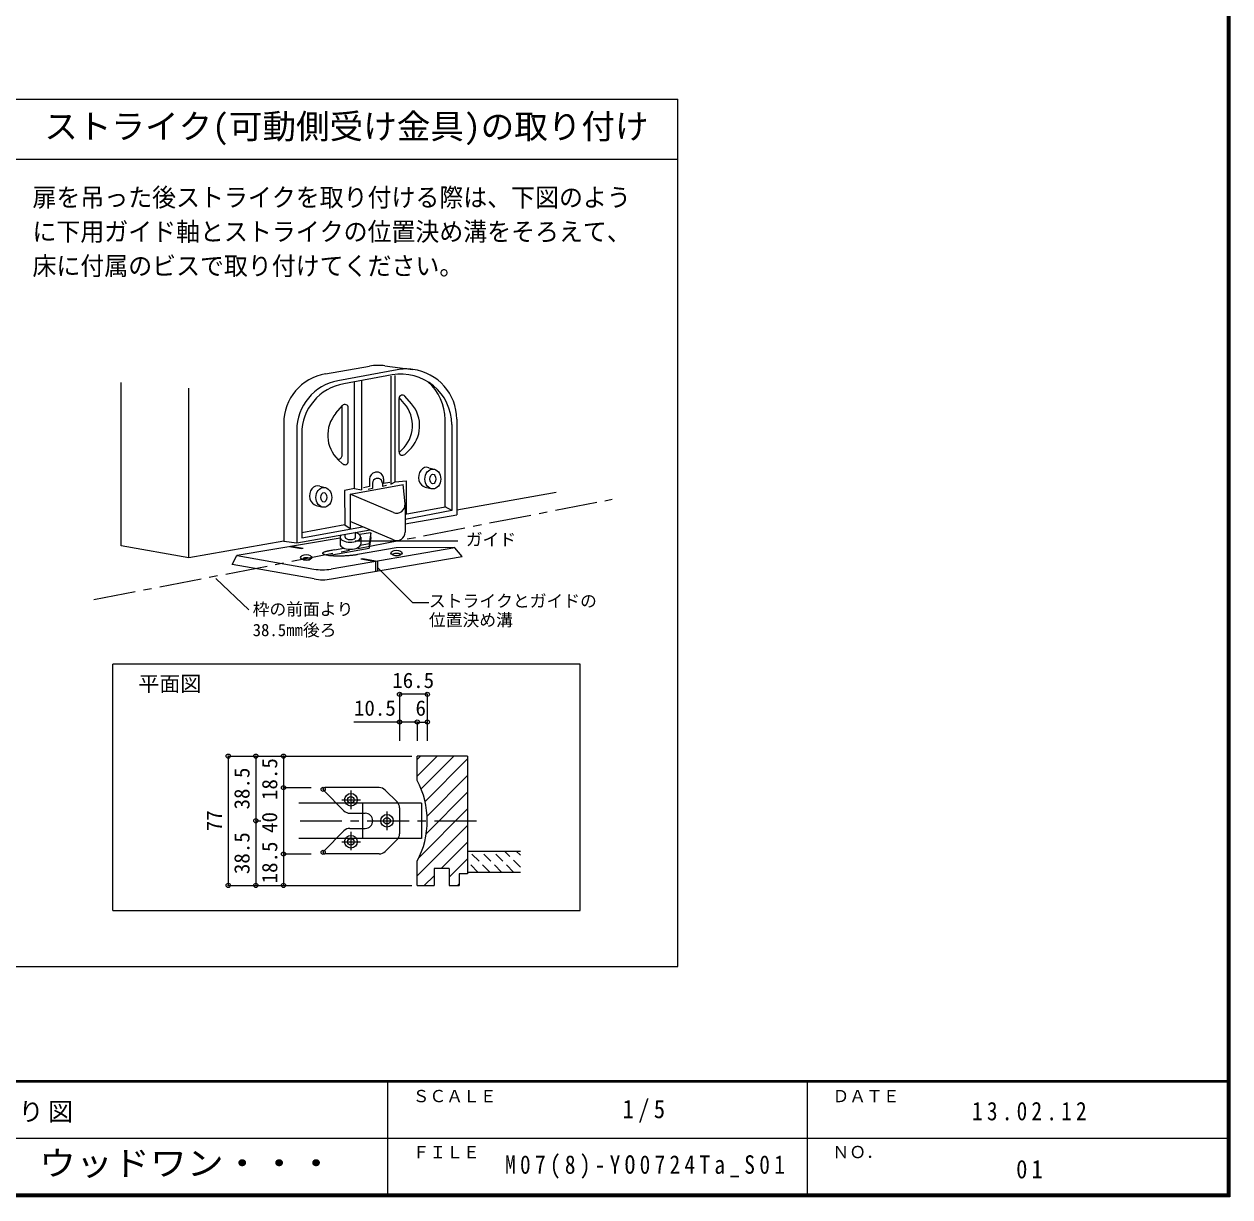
# Model space of a CAD drawing. Units: millimetres, scale not verified. Extents: x -973 to 977, y -701 to 696.
# Drawn here: x 259 to 977, y -701 to -2 of the extents above; entities that cross this region are included whole.
import ezdxf
from ezdxf.enums import TextEntityAlignment as Align

# ---------------------------------------------------------------- set-up
doc = ezdxf.new("R2010")
doc.units = ezdxf.units.MM
doc.header["$LTSCALE"] = 5
doc.header["$PDMODE"] = 32
doc.header["$PDSIZE"] = 2.5
doc.linetypes.add('CHAIN1', pattern=[8, 5, -1, 1, -1])
doc.linetypes.add('DASHED1', pattern=[1.8, 1.2, -0.6])
for name, color, linetype in [('0-4_枠', 3, 'Continuous'), ('0-C_ハッチ', 7, 'Continuous'), ('F-0_補助線', 7, 'Continuous'), ('F-1_枠', 6, 'Continuous'), ('F-A_文字', 7, 'Continuous')]:
    doc.layers.add(name, color=color, linetype=linetype)
doc.styles.add('ＭＳ ゴシック', font='')
doc.styles.get('ＭＳ ゴシック').set_extended_font_data('MS Gothic')

msp = doc.modelspace()

# ---------------------------------------------------------------- linework, layer by layer
at = {"layer": '0-4_枠'}
for p, q in [((522.69, -438.388), (492.69, -438.388)), ((492.69, -452.888), (492.69, -438.388)), ((522.69, -438.388), (522.69, -508.388)), ((492.69, -515.388), (492.69, -500.888)), ((511.69, -505.388), (502.69, -505.388)), ((502.69, -505.388), (502.69, -515.388)), ((511.69, -505.388), (511.69, -515.388)), ((522.69, -508.388), (517.69, -508.388)), ((517.69, -508.388), (517.69, -515.388)), ((492.69, -515.388), (502.69, -515.388)), ((511.69, -515.388), (517.69, -515.388))]:
    msp.add_line(p, q, dxfattribs=at)
msp.add_arc((447.69, -476.888), 51, 331.92751, 28.07249, dxfattribs=at)
at = {"layer": '0-C_ハッチ', "color": 3}
for p, q in [((-141.609, -47.122), (647.991, -47.122)), ((647.991, -563.638), (647.991, -47.122)), ((647.991, -83.122), (-141.609, -83.122)), ((-141.609, -563.638), (647.991, -563.638))]:
    msp.add_line(p, q, dxfattribs=at)
at = {"layer": '0-C_ハッチ'}
for p, q in [((438.086, -210.686), (464.274, -206.191)), ((473.5, -205.928), (490.157, -208.092)), ((480.735, -208.33), (445.473, -214.855)), ((477.767, -211.42), (449.018, -216.739)), ((459.414, -215.006), (459.494, -279.73)), ((476.927, -212.137), (476.927, -276.423)), ((479.573, -275.1), (479.573, -211.7)), ((455.304, -278.933), (455.304, -215.702)), ((444.217, -234.245), (448.146, -229.673)), ((481.877, -257.242), (481.877, -225.37)), ((484.993, -228.463), (481.932, -224.902)), ((489.323, -228.638), (485.393, -224.066)), ((447.915, -259.535), (447.915, -229.943)), ((451.663, -262.849), (451.663, -230.977)), ((413.162, -240.254), (413.162, -310.423)), ((509.269, -289.878), (509.269, -237.978)), ((513.225, -240.919), (513.225, -292.102)), ((516.193, -237.829), (516.193, -294.635)), ((420.931, -244.354), (420.931, -311.432)), ((423.899, -246.339), (423.899, -308.437)), ((483.523, -256.075), (481.908, -257.593)), ((487.853, -256.25), (485.246, -258.699)), ((445.687, -261.857), (448.293, -264.306)), ((467.858, -269.355), (467.502, -269.429)), ((499.547, -266.649), (502.784, -267.535)), ((434.622, -277.589), (437.859, -278.475)), ((455.304, -278.933), (449.387, -280.171)), ((452.695, -282.383), (484.275, -276.6)), ((455.304, -278.933), (459.494, -279.73)), ((464.322, -277.873), (460.717, -278.628)), ((466.099, -278.995), (463.575, -279.523)), ((464.322, -273.345), (464.322, -277.873)), ((466.099, -275.825), (466.099, -278.995)), ((468.574, -273.032), (468.325, -273.084)), ((471.948, -275.773), (471.948, -277.77)), ((474.471, -277.242), (471.948, -277.77)), ((472.677, -273.27), (472.677, -276.124)), ((476.283, -275.37), (472.677, -276.124)), ((476.927, -276.423), (479.573, -275.1)), ((479.573, -275.1), (486.208, -274.439)), ((485.447, -288.153), (484.275, -276.6)), ((486.208, -274.439), (486.208, -294.225)), ((497.467, -278.154), (500.703, -279.04)), ((478.532, -293.266), (452.694, -282.385)), ((452.695, -282.383), (452.695, -302.881)), ((432.542, -289.094), (435.779, -289.98)), ((485.473, -288.657), (485.473, -304.973)), ((485.473, -294.363), (509.269, -289.878)), ((513.225, -292.102), (485.473, -297.418)), ((513.225, -292.102), (509.269, -289.878)), ((449.608, -300.676), (423.899, -305.438)), ((478.532, -309.581), (452.695, -298.701)), ((485.473, -300.051), (516.193, -294.635)), ((385.429, -318.775), (446.715, -308.448)), ((420.931, -311.432), (464.63, -303.727)), ((423.899, -308.437), (460.041, -301.795)), ((446.715, -307.931), (446.715, -312.107)), ((449.777, -307.931), (449.777, -306.346)), ((455.951, -307.931), (455.951, -305.257)), ((465.078, -305.353), (458.302, -306.495)), ((459.014, -307.931), (459.014, -312.107)), ((465.078, -305.353), (464.172, -311.79)), ((465.078, -308.111), (464.172, -314.548)), ((465.078, -308.111), (465.078, -305.353)), ((413.257, -310.435), (420.931, -311.432)), ((416.646, -313.515), (423.685, -314.747)), ((417.779, -313.324), (424.742, -314.543)), ((423.685, -314.747), (424.742, -314.543)), ((439.589, -318.884), (464.172, -314.548)), ((440.272, -316.004), (440.808, -315.909)), ((440.808, -315.909), (441.394, -315.806)), ((515.094, -314.425), (441.359, -326.998)), ((441.394, -315.806), (442.031, -315.694)), ((442.031, -315.694), (442.718, -315.572)), ((442.718, -315.572), (443.455, -315.442)), ((443.456, -315.444), (448.945, -314.476)), ((480.182, -314.338), (457.159, -318.398)), ((458.889, -312.722), (464.172, -311.79)), ((464.172, -311.79), (464.172, -314.548)), ((515.077, -314.226), (480.182, -314.338)), ((519.526, -319.413), (515.147, -314.254)), ((382.499, -324.279), (385.361, -318.822)), ((385.429, -318.973), (431.143, -326.976)), ((436.44, -317.567), (436.467, -317.433)), ((436.459, -317.706), (436.44, -317.567)), ((436.524, -317.849), (436.459, -317.706)), ((436.467, -317.433), (436.539, -317.304)), ((436.651, -317.992), (436.524, -317.849)), ((436.539, -317.304), (436.657, -317.179)), ((436.857, -318.133), (436.651, -317.992)), ((436.657, -317.179), (436.821, -317.058)), ((436.821, -317.058), (437.031, -316.942)), ((437.143, -318.271), (436.857, -318.133)), ((437.031, -316.942), (437.286, -316.831)), ((437.507, -318.405), (437.143, -318.271)), ((437.286, -316.831), (437.559, -316.726)), ((437.951, -318.537), (437.507, -318.405)), ((437.559, -316.726), (437.821, -316.629)), ((437.821, -316.629), (438.073, -316.541)), ((438.473, -318.666), (437.951, -318.537)), ((438.073, -316.541), (438.314, -316.462)), ((438.314, -316.462), (438.545, -316.391)), ((439.075, -318.791), (438.473, -318.666)), ((438.545, -316.391), (438.765, -316.328)), ((438.765, -316.328), (438.974, -316.274)), ((438.974, -316.274), (439.173, -316.228)), ((439.755, -318.914), (439.075, -318.791)), ((439.173, -316.228), (439.359, -316.189)), ((439.359, -316.189), (439.531, -316.152)), ((439.531, -316.152), (439.69, -316.119)), ((439.69, -316.119), (439.834, -316.089)), ((440.482, -319.026), (439.755, -318.914)), ((439.834, -316.089), (439.965, -316.063)), ((439.965, -316.063), (440.081, -316.04)), ((440.081, -316.04), (440.183, -316.02)), ((440.183, -316.02), (440.272, -316.004)), ((441.223, -319.121), (440.482, -319.026)), ((441.978, -319.2), (441.223, -319.121)), ((441.622, -332.898), (519.526, -319.413)), ((442.747, -319.26), (441.978, -319.2)), ((443.529, -319.304), (442.747, -319.26)), ((444.326, -319.331), (443.529, -319.304)), ((445.137, -319.34), (444.326, -319.331)), ((445.961, -319.332), (445.137, -319.34)), ((446.782, -319.313), (445.961, -319.332)), ((447.581, -319.289), (446.782, -319.313)), ((448.36, -319.26), (447.581, -319.289)), ((449.117, -319.226), (448.36, -319.26)), ((449.852, -319.187), (449.117, -319.226)), ((450.566, -319.143), (449.852, -319.187)), ((451.259, -319.094), (450.566, -319.143)), ((451.931, -319.04), (451.259, -319.094)), ((452.565, -318.985), (451.931, -319.04)), ((453.146, -318.933), (452.565, -318.985)), ((453.674, -318.884), (453.146, -318.933)), ((454.147, -318.838), (453.674, -318.884)), ((454.568, -318.796), (454.147, -318.838)), ((454.935, -318.757), (454.568, -318.796)), ((455.248, -318.72), (454.935, -318.757)), ((455.508, -318.687), (455.248, -318.72)), ((455.793, -318.637), (455.508, -318.687)), ((456.1, -318.583), (455.793, -318.637)), ((456.43, -318.525), (456.1, -318.583)), ((456.783, -318.463), (456.43, -318.525)), ((457.159, -318.396), (456.783, -318.463)), ((459.096, -320.945), (460.223, -320.753)), ((459.096, -320.945), (467.861, -322.479)), ((460.223, -320.753), (468.987, -322.287)), ((467.861, -322.479), (467.861, -328.356)), ((468.987, -322.287), (468.987, -328.161)), ((431.296, -332.882), (382.499, -324.279)), ((589.76, -383.552), (311.423, -383.552)), ((311.423, -530.208), (311.423, -383.552)), ((449.061, -470.923), (436.983, -458.845)), ((470.119, -457.138), (437.69, -457.138)), ((473.655, -458.602), (480.726, -465.673)), ((452.597, -472.388), (461.69, -472.388)), ((482.19, -469.209), (482.19, -484.567)), ((449.061, -482.852), (436.983, -494.931)), ((452.597, -481.388), (461.69, -481.388)), ((480.726, -488.102), (473.655, -495.173)), ((470.119, -496.638), (437.69, -496.638))]:
    msp.add_line(p, q, dxfattribs=at)
at = {"layer": '0-C_ハッチ', "color": 2}
for p, q in [((316.314, -313.225), (316.314, -215.808)), ((356.763, -320.338), (356.763, -219.366)), ((516.193, -291.707), (575.455, -281.222)), ((522.69, -494.888), (554.236, -494.888)), ((522.69, -507.388), (554.236, -507.388))]:
    msp.add_line(p, q, dxfattribs=at)
at = {"layer": '0-C_ハッチ', "color": 4, "linetype": 'CHAIN1'}
for p, q in [((300.158, -345.137), (608.769, -285.444)), ((453.19, -458.897), (453.19, -469.886)), ((447.864, -464.388), (458.973, -464.388)), ((460.19, -466.388), (460.19, -487.388)), ((474.69, -471.32), (474.69, -482.429)), ((422.896, -476.888), (530.046, -476.888)), ((453.19, -483.504), (453.19, -494.373)), ((447.864, -489.388), (458.973, -489.388))]:
    msp.add_line(p, q, dxfattribs=at)
at = {"layer": '0-C_ハッチ', "color": 4}
for p, q in [((455.82, -310.258), (516.81, -310.258)), ((372.664, -332.626), (392.426, -351.227)), ((498.69, -401.579), (482.19, -401.579)), ((482.19, -401.579), (482.19, -418.079)), ((498.69, -401.579), (498.69, -418.079)), ((492.69, -418.079), (455.004, -418.079)), ((482.19, -418.079), (482.19, -429.329)), ((492.69, -418.079), (492.69, -429.329)), ((492.69, -418.079), (498.69, -418.079)), ((498.69, -418.079), (498.69, -429.329)), ((380.117, -438.388), (396.164, -438.388)), ((380.117, -438.388), (380.117, -515.388)), ((396.164, -438.388), (489.396, -438.388)), ((396.589, -438.388), (396.589, -476.888)), ((413.06, -438.388), (413.06, -457.138)), ((492.69, -450.282), (504.584, -438.388)), ((492.69, -440.382), (494.685, -438.388)), ((495.009, -457.863), (514.484, -438.388)), ((497.378, -465.393), (522.69, -440.081)), ((498.612, -474.059), (522.69, -449.98)), ((413.06, -457.138), (429.532, -457.138)), ((413.06, -457.138), (413.06, -496.638)), ((498.128, -484.442), (522.69, -459.88)), ((493.809, -498.66), (522.69, -469.779)), ((396.589, -476.888), (399.579, -476.888)), ((396.589, -476.888), (396.589, -515.388)), ((492.69, -509.679), (522.69, -479.679)), ((506.881, -505.388), (522.69, -489.578)), ((413.06, -496.638), (429.532, -496.638)), ((413.06, -496.638), (413.06, -515.388)), ((511.69, -510.478), (522.69, -499.478)), ((496.881, -515.388), (502.69, -509.578)), ((380.117, -515.388), (396.164, -515.388)), ((396.164, -515.388), (489.396, -515.388)), ((516.68, -515.388), (517.69, -514.377))]:
    msp.add_line(p, q, dxfattribs=at)
at = {"layer": '0-C_ハッチ', "color": 6}
for p, q in [((495.19, -466.388), (422.187, -466.388)), ((495.19, -466.388), (495.19, -487.388)), ((495.19, -487.388), (422.187, -487.388))]:
    msp.add_line(p, q, dxfattribs=at)
at = {"layer": '0-C_ハッチ', "color": 4, "linetype": 'DASHED1'}
for p, q in [((535.903, -507.388), (523.403, -494.888)), ((542.974, -507.388), (530.474, -494.888)), ((550.045, -507.388), (537.545, -494.888)), ((554.236, -504.508), (544.616, -494.888)), ((554.236, -497.437), (551.687, -494.888)), ((528.832, -507.388), (522.69, -501.246))]:
    msp.add_line(p, q, dxfattribs=at)
at = {"layer": '0-C_ハッチ'}
for points in [[(449.387, -280.171), (449.608, -300.676), (452.695, -302.881)], [(311.423, -530.208), (589.76, -530.208), (589.76, -383.552)]]:
    msp.add_lwpolyline(points, dxfattribs=at)
at = {"layer": '0-C_ハッチ', "color": 2}
msp.add_lwpolyline([(413.257, -310.435), (356.763, -320.338), (316.314, -313.225)], dxfattribs=at)
at = {"layer": '0-C_ハッチ', "color": 4}
msp.add_lwpolyline([(469.23, -326.199), (489.869, -346.837), (499.681, -346.837)], dxfattribs=at)
at = {"layer": '0-C_ハッチ'}
for centre, radius in [((453.19, -464.388), 3.75), ((453.19, -464.388), 1.95), ((474.69, -476.888), 3.75), ((474.69, -476.888), 1.95), ((453.19, -489.388), 3.75), ((453.19, -489.388), 1.95)]:
    msp.add_circle(centre, radius, dxfattribs=at)
for centre, radius, start, end in [((469.732, -235.69), 30, 82.7856, 100.48305), ((486.193, -237.829), 30, 82.48094, 100.48305), ((486.193, -237.829), 30, 0, 82.48094), ((443.162, -240.254), 30, 99.74095, 180), ((450.931, -244.354), 30, 100.48305, 180), ((483.225, -240.919), 30, 0, 100.48305), ((453.899, -246.339), 30, 99.36428, 180), ((479.269, -237.978), 30, 0, 48.66116), ((449.663, -230.977), 2, 0, 139.31549), ((483.877, -225.37), 2, 40.68451, 180), ((469.827, -241.5), 20, 313.21984, 40.68451), ((474.157, -241.675), 20, 313.21984, 40.68451), ((459.383, -247.283), 20, 139.31549, 226.78016), ((483.877, -257.242), 2, 180, 313.21984), ((445.915, -259.535), 2, 249.98399, 0), ((449.663, -262.849), 2, 226.78016, 0), ((468.322, -273.345), 4, 101.82187, 180), ((468.677, -273.27), 4, 0, 101.82187), ((468.899, -275.825), 2.8, 101.82187, 180), ((469.148, -275.773), 2.8, 0, 101.82187), ((480.473, -288.657), 5, 247.16514, 5.79361), ((480.473, -304.973), 5, 247.16514, 0), ((515.077, -314.326), 0.1, 279.67723, 90.18383), ((385.446, -318.874), 0.1, 99.56556, 260.07017), ((436.316, -297.425), 30, 260.07017, 279.67723), ((436.505, -303.338), 30, 260.001, 279.82085), ((437.69, -458.138), 1, 90, 225), ((470.119, -462.138), 5, 45, 90), ((477.19, -469.209), 5, 0, 45), ((452.597, -467.388), 5, 225, 270), ((461.69, -476.888), 4.5, 270, 90), ((452.597, -486.388), 5, 90, 135), ((477.19, -484.567), 5, 315, 360), ((437.69, -495.638), 1, 135, 270), ((470.119, -491.638), 5, 270, 315)]:
    msp.add_arc(centre, radius, start, end, dxfattribs=at)
for centre, major_axis, ratio, start_param, end_param in [((498.214, -272.318), (0, 5.909), 0.8, 5.9972568, 9.2661127), ((433.289, -283.258), (0, 5.909), 0.8, 5.9972568, 9.2661127), ((452.864, -307.931), (6.15, 0), 0.5, 2.7689685, 7.3280663), ((452.864, -307.931), (3.087, 0), 0.5, 3.1415927, 6.2831853), ((452.864, -312.107), (6.15, 0), 0.5, 3.1415927, 6.2831853)]:
    msp.add_ellipse(centre, major_axis=major_axis, ratio=ratio, start_param=start_param, end_param=end_param, dxfattribs=at)
for centre, major_axis, ratio in [((502.02, -273.364), (0, 5.909), 0.8), ((502.02, -273.364), (0, 2.909), 0.593777), ((437.096, -284.304), (0, 5.909), 0.8), ((437.096, -284.304), (0, 2.909), 0.593777), ((480.346, -317.431), (3.31, 0), 0.5), ((426.578, -320.06), (3.31, 0), 0.5), ((426.704, -320.989), (2.184, 0), 0.4), ((480.472, -318.36), (2.184, 0), 0.4)]:
    msp.add_ellipse(centre, major_axis=major_axis, ratio=ratio, dxfattribs=at)
for p in [(482.19, -401.579), (498.69, -401.579), (482.19, -418.079), (492.69, -418.079), (498.69, -418.079), (380.117, -438.388), (396.589, -438.388), (413.06, -438.388), (413.06, -457.138), (436.69, -458.138), (396.589, -476.888), (413.06, -496.638), (436.69, -495.638), (380.117, -515.388), (396.589, -515.388), (413.06, -515.388)]:
    msp.add_point(p, dxfattribs=at)
at = {"layer": 'F-1_枠'}
for p, q in [((974.986, 695.833), (974.986, -700.833)), ((975.82, 695.833), (975.82, -700.833)), ((976.653, 695.833), (976.653, -700.833)), ((976.653, -631.667), (-973.347, -631.667)), ((976.653, -632.5), (-973.347, -632.5)), ((474.986, -632.5), (474.986, -699.167)), ((724.986, -632.5), (724.986, -699.167)), ((1.653, -665.833), (974.986, -665.834)), ((976.653, -699.167), (-973.347, -699.167)), ((976.653, -700), (-973.347, -700)), ((976.653, -700.833), (-973.347, -700.833))]:
    msp.add_line(p, q, dxfattribs=at)

# ---------------------------------------------------------------- texts
at = {"layer": '0-C_ハッチ', "style": 'ＭＳ ゴシック'}
for s, height, p in [('ストライク(可動側受け金具)の取り付け', 14.66, (270.591, -75.122)), ('ガイド', 7.331, (521.61, -315.258)), ('ストライクとガイドの', 7.331, (499.681, -351.837)), ('枠の前面より', 7.331, (394.693, -356.719)), ('38.5㎜後ろ', 7.331, (394.693, -369.138)), ('位置決め溝', 7.331, (499.681, -363.175)), ('平面図', 9.164, (326.605, -402.62)), ('16.5', 9.164, (477.82, -400.579)), ('10.5', 9.164, (455.004, -417.079)), ('6', 9.164, (491.661, -417.079))]:
    msp.add_text(s, height=height, dxfattribs=at).set_placement(p, align=Align.BOTTOM_LEFT)
at = {"layer": '0-C_ハッチ', "style": 'ＭＳ ゴシック', "width": 0.95}
for s, p in [('扉を吊った後ストライクを取り付ける際は、下図のよう', (263.558, -114.449)), ('に下用ガイド軸とストライクの位置決め溝をそろえて、', (263.558, -134.849)), ('床に付属のビスで取り付けてください。', (263.558, -155.249))]:
    msp.add_text(s, height=11, dxfattribs=at).set_placement(p, align=Align.BOTTOM_LEFT)
at = {"layer": '0-C_ハッチ', "style": 'ＭＳ ゴシック'}
for s, p in [('18.5', (412.109, -464.523)), ('38.5', (395.589, -470.138)), ('77', (379.166, -483.138)), ('40', (412.06, -484.138)), ('38.5', (395.589, -508.638)), ('18.5', (412.109, -514.17))]:
    msp.add_text(s, height=9.164, rotation=90, dxfattribs=at).set_placement(p, align=Align.BOTTOM_LEFT)
at = {"layer": 'F-0_補助線', "insert": (185.035, -656.798), "char_height": 11, "attachment_point": 7, "style": 'ＭＳ ゴシック'}
msp.add_mtext('\\T1.17;建具納まり図', dxfattribs=at)
at = {"layer": 'F-A_文字', "style": 'ＭＳ ゴシック'}
for s, p in [('ＳＣＡＬＥ', (489.986, -646.667)), ('ＤＡＴＥ', (739.986, -646.667)), ('ＦＩＬＥ', (489.986, -680)), ('ＮＯ．', (739.986, -680.001))]:
    msp.add_text(s, height=7.331, dxfattribs=at).set_placement(p, align=Align.BOTTOM_LEFT)
at = {"layer": 'F-A_文字', "style": 'ＭＳ ゴシック', "width": 1.1}
msp.add_text('ウッドワン・・・', height=14.66, dxfattribs=at).set_placement((267.486, -692.5), align=Align.BOTTOM_LEFT)
at = {"layer": 'F-A_文字', "char_height": 11, "attachment_point": 7, "style": 'ＭＳ ゴシック'}
for s, insert in [('\\T1.38;\\W0.9;1/5', (614.986, -656.667)), ('\\T1.39;\\W0.85;13.02.12', (823.111, -655.417)), ('\\T1.4;\\W0.85;M07(8)-YO0724Ta_S01', (544.986, -690.001)), ('\\T1.36;\\W0.9;01', (849.361, -690.001))]:
    msp.add_mtext(s, dxfattribs=dict(at, insert=insert))

doc.saveas('drawing.dxf')
